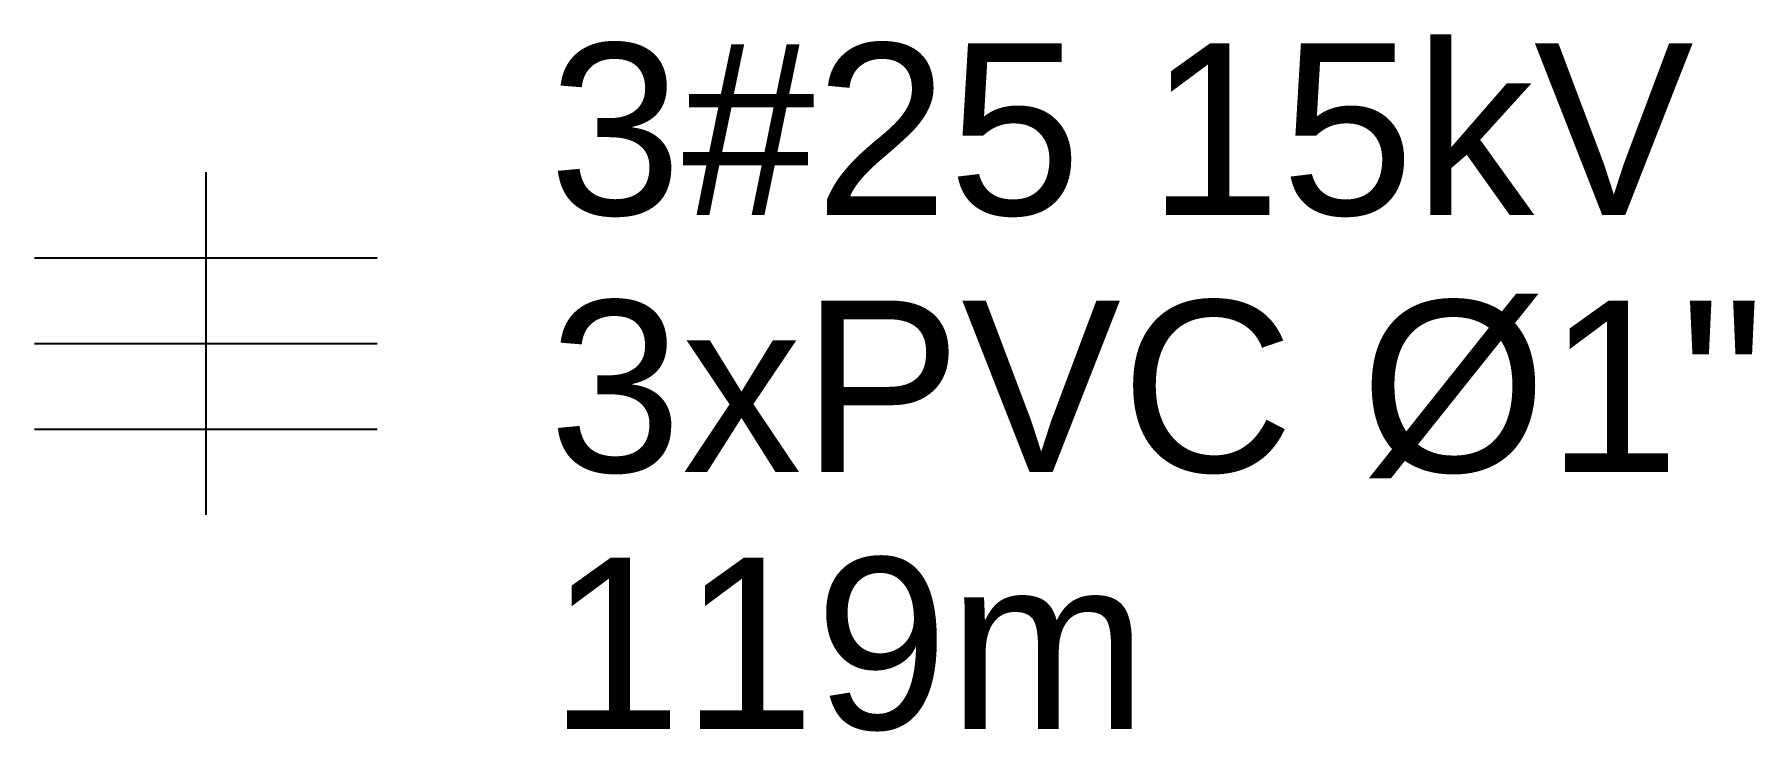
# Model space of a CAD drawing. Header units: millimetres. Extents: x 1507.6 to 1522.7, y 2111.9 to 2118.
import ezdxf
from ezdxf.enums import TextEntityAlignment as Align

# ---------------------------------------------------------------- set-up
doc = ezdxf.new("R2010")
doc.units = ezdxf.units.MM
doc.header["$LTSCALE"] = 0.75
doc.styles.get("Standard").update_dxf_attribs({"font": 'arial.ttf'})

# ---------------------------------------------------------------- blocks, each defined once
blk = doc.blocks.new('*U1')
for p, q in [((0, 4), (0, 0)), ((-2, 3), (2, 3)), ((-2, 2), (2, 2)), ((-2, 1), (2, 1))]:
    blk.add_line(p, q)
for tag, p in [('BITOLA', (4, 4.5)), ('DUTO', (4, 1.5)), ('DISTANCIA', (4, -1.5))]:
    blk.add_attdef(tag, text='', height=2).set_placement(p, align=Align.MIDDLE_LEFT)

msp = doc.modelspace()

# ---------------------------------------------------------------- block references
at = {"xscale": 0.75, "yscale": 0.75, "zscale": 0.75}
msp.add_blockref('*U1', (1509.138, 2113.767), dxfattribs=at).add_auto_attribs({'DISTANCIA': '119m', 'DUTO': '3xPVC Ø1"', 'BITOLA': '3#25 15kV'})

doc.saveas('drawing.dxf')
